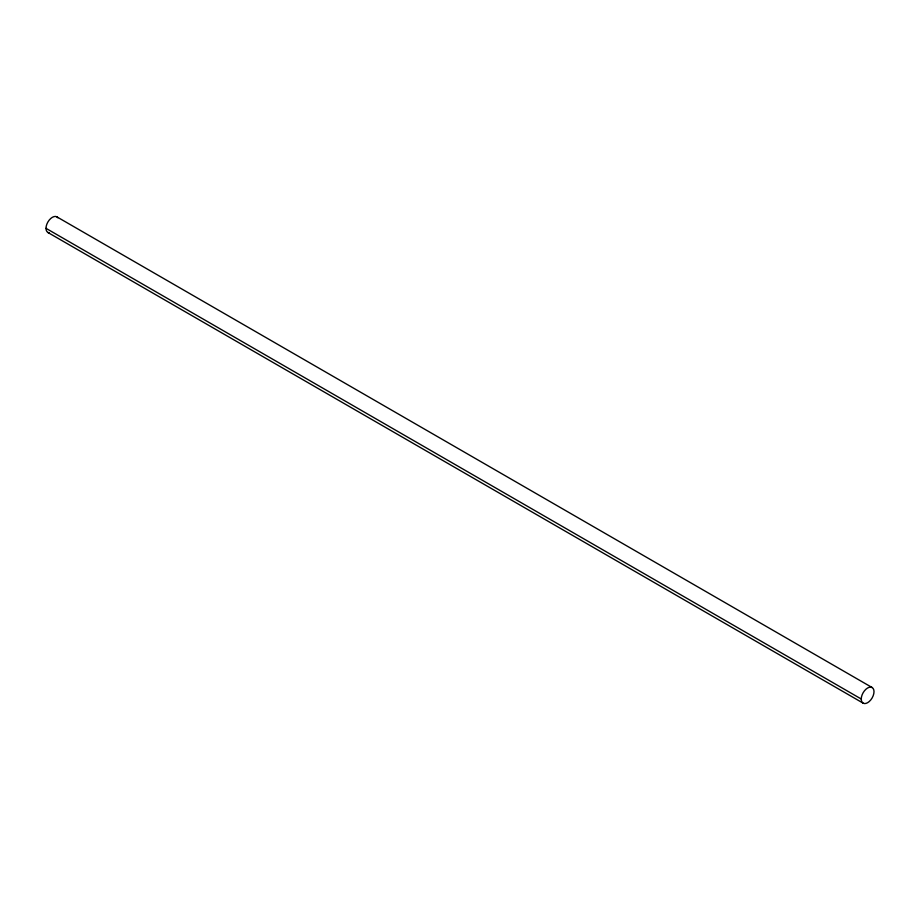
<?xml version="1.0" encoding="UTF-8"?>
<svg xmlns="http://www.w3.org/2000/svg" width="920" height="920" viewBox="0 0 920 920"><rect width="100%" height="100%" fill="white"/><g stroke="black" fill="none" stroke-linecap="round" stroke-linejoin="round"><path stroke-width="1.38" d="M56.867 216.855L872.137 687.539A9.005 5.198 -60 0 1 869.273 701.5A9.005 5.198 -60 0 1 861.476 696.992A9.005 5.198 -60 0 1 872.137 687.539M46 228.332L861.258 699.016M47.863 232.461L863.132 703.144M49.185 232.863A9.005 5.198 -60 0 1 47.863 222.053A9.005 5.198 -60 0 1 57.879 217.798"/></g></svg>
